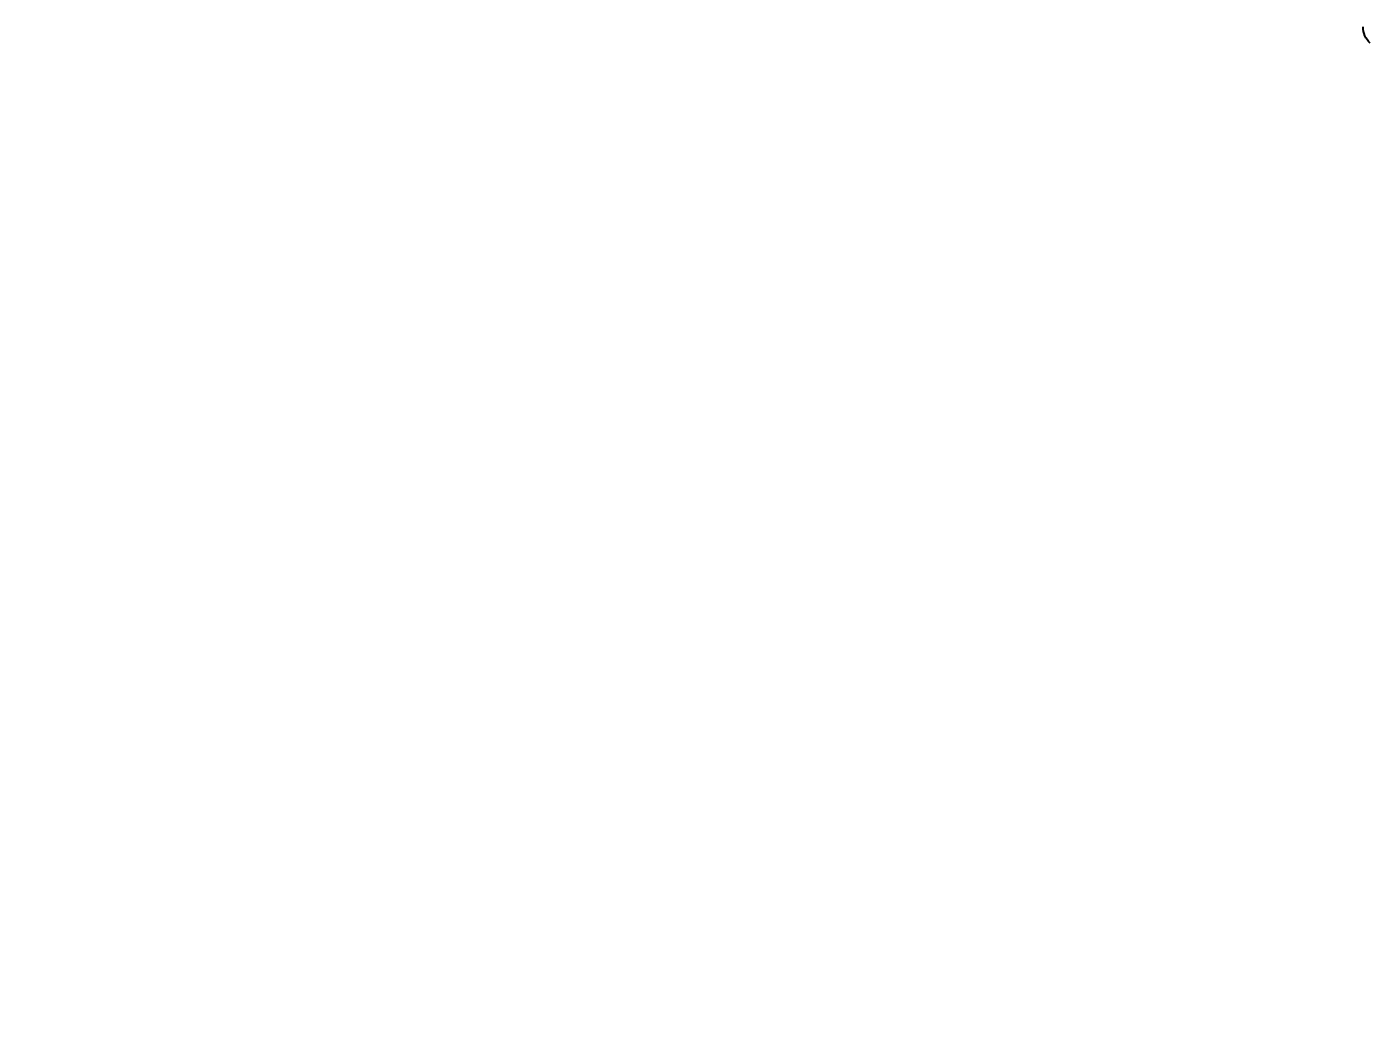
# Model space of a CAD drawing. Header units: millimetres. Extents: x 0 to 5600, y -67 to 2530.
# Drawn here: x 4091.51 to 4110.38, y 897.86 to 911.86 of the extents above; entities that cross this region are included whole.
import ezdxf

# ---------------------------------------------------------------- set-up
doc = ezdxf.new("R2010")
doc.units = ezdxf.units.MM
doc.layers.add('내부선 및 부속', color=4, linetype='Continuous')
doc.layers.add('치수선', color=7, linetype='Continuous')
doc.styles.add('____', font='')
doc.styles.get('____').set_extended_font_data('굴림')
doc.dimstyles.new('MSADIM', dxfattribs={"dimtxt": 33, "dimasz": 17, "dimexe": 10, "dimexo": 7.5, "dimgap": 10, "dimtad": 0, "dimtih": 1, "dimtoh": 1, "dimdec": 0, "dimzin": 1, "dimdsep": 46, "dimtxsty": '____', "dimcen": 11.25, "dimadec": 0, "dimazin": 0, "dimtfac": 1, "dimtdec": 0, "dimtix": 1, "dimtmove": 0, "dimatfit": 3, "dimfxl": 1, "dimtolj": 1, "dimtzin": 1, "dimarcsym": 0})

# ---------------------------------------------------------------- blocks, each defined once
blk = doc.blocks.new('*D10')
at = {"layer": '치수선', "color": 0, "linetype": 'Continuous', "lineweight": -2, "transparency": 16777216}
for p, q in [((3996.713, 930.2), (3855.18, 930.2)), ((3865.18, 913.2), (3865.18, 603.033)), ((3865.18, 247.2), (3865.18, 557.367)), ((4163.713, 230.2), (3855.18, 230.2))]:
    blk.add_line(p, q, dxfattribs=at)
at = {"layer": '치수선', "color": 0, "linetype": 'Continuous', "transparency": 16777216}
for points in [[(3862.347, 913.2), (3868.014, 913.2), (3865.18, 930.2)], [(3862.347, 247.2), (3868.014, 247.2), (3865.18, 230.2)]]:
    blk.add_solid(points, dxfattribs=at)
at = {"layer": '치수선', "color": 0, "linetype": 'Continuous', "transparency": 16777216, "insert": (3865.18, 580.2), "char_height": 25, "attachment_point": 5, "style": '____'}
blk.add_mtext('\\A1;700', dxfattribs=at)

msp = doc.modelspace()

# ---------------------------------------------------------------- linework, layer by layer
at = {"layer": '내부선 및 부속', "linetype": 'Continuous', "flags": 128}
msp.add_lwpolyline([(4110.384, 911.629, -0.21004), (4110.284, 911.856)], format="xyb", dxfattribs=at)

# ---------------------------------------------------------------- dimensions: what is measured, and where the dimension line sits
at = {"layer": '치수선', "linetype": 'Continuous'}
dim = msp.add_linear_dim(base=(3865.18, 230.2), p1=(4004.213, 930.2), p2=(4171.213, 230.2), angle=90, dimstyle='MSADIM', override={"dimtxt": 25}, dxfattribs=at)
dim.commit()
dim.dimension.update_dxf_attribs({"geometry": '*D10', "text_midpoint": (3865.18, 580.2)})

doc.saveas('drawing.dxf')
